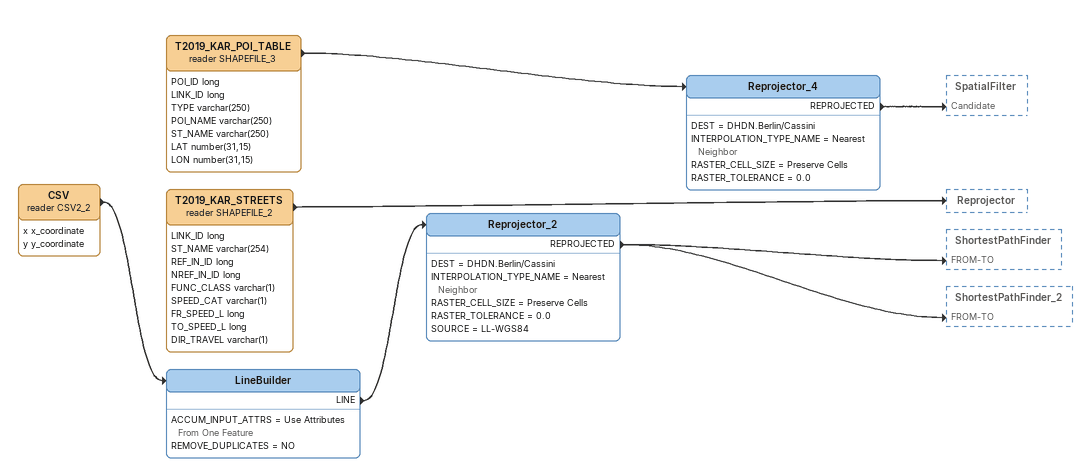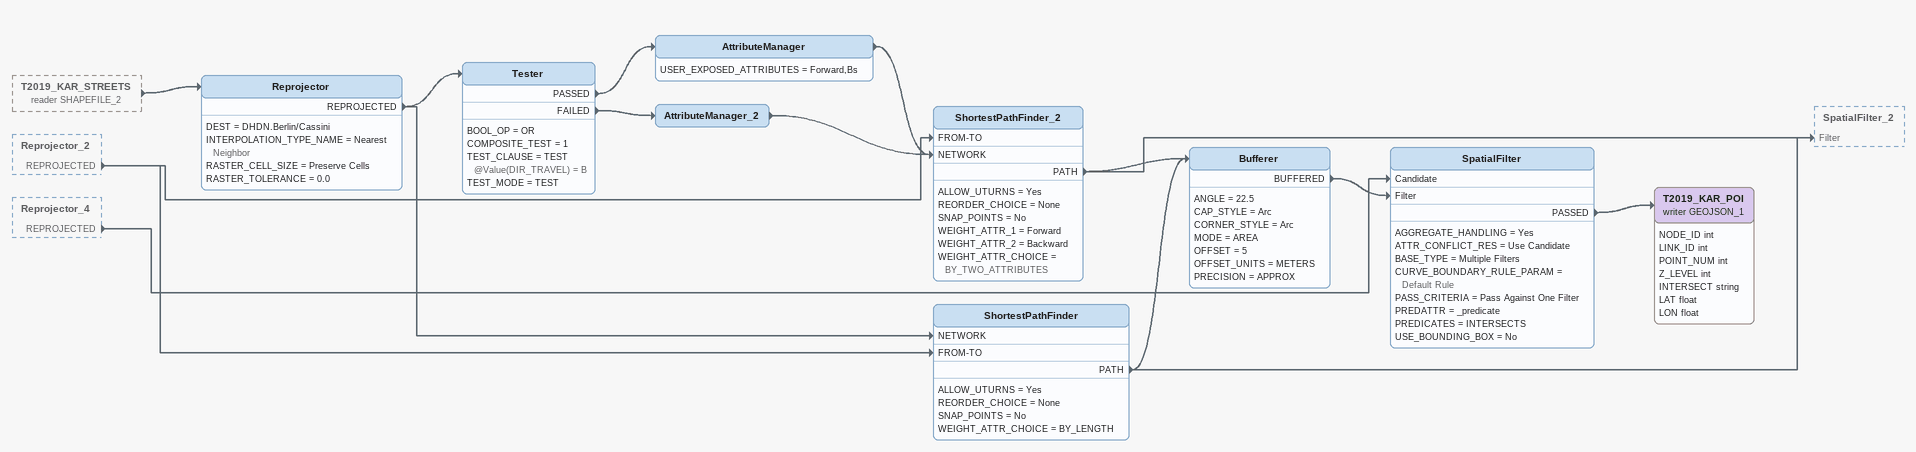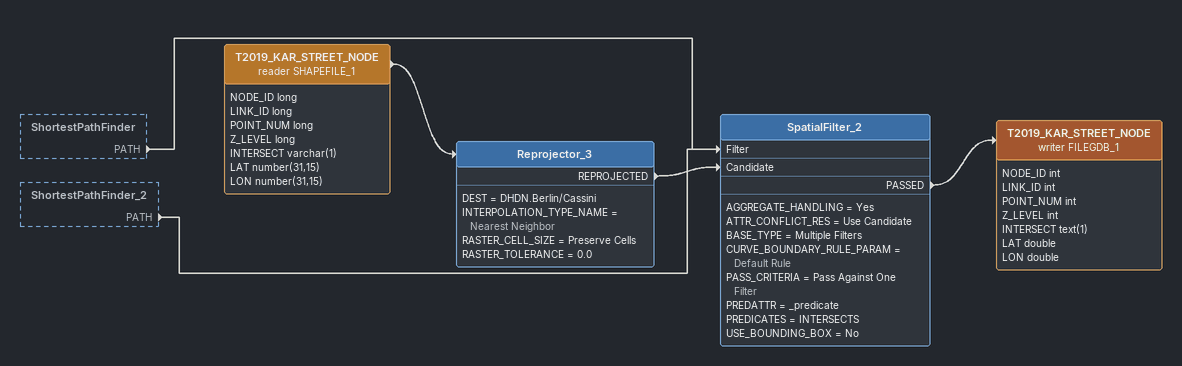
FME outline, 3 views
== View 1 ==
CSV (reader CSV2_2)
    attributes: x x_coordinate, y y_coordinate
    -> LineBuilder
LineBuilder
    ACCUM_INPUT_ATTRS = Use Attributes From One Feature
    REMOVE_DUPLICATES = NO
    LINE -> Reprojector_2
Reprojector_2
    DEST = DHDN.Berlin/Cassini
    INTERPOLATION_TYPE_NAME = Nearest Neighbor
    RASTER_CELL_SIZE = Preserve Cells
    RASTER_TOLERANCE = 0.0
    SOURCE = LL-WGS84
    REPROJECTED -> ShortestPathFinder [FROM-TO]
    REPROJECTED -> ShortestPathFinder_2 [FROM-TO]
T2019_KAR_POI_TABLE (reader SHAPEFILE_3)
    attributes: POI_ID long, LINK_ID long, TYPE varchar(250), POI_NAME varchar(250), ST_NAME varchar(250), LAT number(31,15), LON number(31,15)
    -> Reprojector_4
Reprojector_4
    DEST = DHDN.Berlin/Cassini
    INTERPOLATION_TYPE_NAME = Nearest Neighbor
    RASTER_CELL_SIZE = Preserve Cells
    RASTER_TOLERANCE = 0.0
    REPROJECTED -> SpatialFilter [Candidate]
T2019_KAR_STREETS (reader SHAPEFILE_2)
    attributes: LINK_ID long, ST_NAME varchar(254), REF_IN_ID long, NREF_IN_ID long, FUNC_CLASS varchar(1), SPEED_CAT varchar(1), FR_SPEED_L long, TO_SPEED_L long, DIR_TRAVEL varchar(1)
    -> Reprojector

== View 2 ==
T2019_KAR_STREETS (reader SHAPEFILE_2) [outside]
    -> Reprojector
Reprojector_2 [outside]
    REPROJECTED -> ShortestPathFinder [FROM-TO]
    REPROJECTED -> ShortestPathFinder_2 [FROM-TO]
Reprojector_4 [outside]
    REPROJECTED -> SpatialFilter [Candidate]
Reprojector
    DEST = DHDN.Berlin/Cassini
    INTERPOLATION_TYPE_NAME = Nearest Neighbor
    RASTER_CELL_SIZE = Preserve Cells
    RASTER_TOLERANCE = 0.0
    REPROJECTED -> ShortestPathFinder [NETWORK]
    REPROJECTED -> Tester
Tester
    BOOL_OP = OR
    COMPOSITE_TEST = 1
    TEST_CLAUSE = TEST @Value(DIR_TRAVEL) = B
    TEST_MODE = TEST
    PASSED -> AttributeManager
    FAILED -> AttributeManager_2
AttributeManager
    USER_EXPOSED_ATTRIBUTES = Forward,Bs
    -> ShortestPathFinder_2 [NETWORK]
AttributeManager_2
    -> ShortestPathFinder_2 [NETWORK]
ShortestPathFinder_2
    ALLOW_UTURNS = Yes
    REORDER_CHOICE = None
    SNAP_POINTS = No
    WEIGHT_ATTR_1 = Forward
    WEIGHT_ATTR_2 = Backward
    WEIGHT_ATTR_CHOICE = BY_TWO_ATTRIBUTES
    PATH -> Bufferer
    PATH -> SpatialFilter_2 [Filter]
ShortestPathFinder
    ALLOW_UTURNS = Yes
    REORDER_CHOICE = None
    SNAP_POINTS = No
    WEIGHT_ATTR_CHOICE = BY_LENGTH
    PATH -> Bufferer
    PATH -> SpatialFilter_2 [Filter]
Bufferer
    ANGLE = 22.5
    CAP_STYLE = Arc
    CORNER_STYLE = Arc
    MODE = AREA
    OFFSET = 5
    OFFSET_UNITS = METERS
    PRECISION = APPROX
    BUFFERED -> SpatialFilter [Filter]
SpatialFilter
    AGGREGATE_HANDLING = Yes
    ATTR_CONFLICT_RES = Use Candidate
    BASE_TYPE = Multiple Filters
    CURVE_BOUNDARY_RULE_PARAM = Default Rule
    PASS_CRITERIA = Pass Against One Filter
    PREDATTR = _predicate
    PREDICATES = INTERSECTS
    USE_BOUNDING_BOX = No
    PASSED -> T2019_KAR_POI (writer GEOJSON_1)
T2019_KAR_POI (writer GEOJSON_1)
    attributes: NODE_ID int, LINK_ID int, POINT_NUM int, Z_LEVEL int, INTERSECT string, LAT float, LON float

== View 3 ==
ShortestPathFinder [outside]
    PATH -> SpatialFilter_2 [Filter]
ShortestPathFinder_2 [outside]
    PATH -> SpatialFilter_2 [Filter]
T2019_KAR_STREET_NODE (reader SHAPEFILE_1)
    attributes: NODE_ID long, LINK_ID long, POINT_NUM long, Z_LEVEL long, INTERSECT varchar(1), LAT number(31,15), LON number(31,15)
    -> Reprojector_3
Reprojector_3
    DEST = DHDN.Berlin/Cassini
    INTERPOLATION_TYPE_NAME = Nearest Neighbor
    RASTER_CELL_SIZE = Preserve Cells
    RASTER_TOLERANCE = 0.0
    REPROJECTED -> SpatialFilter_2 [Candidate]
SpatialFilter_2
    AGGREGATE_HANDLING = Yes
    ATTR_CONFLICT_RES = Use Candidate
    BASE_TYPE = Multiple Filters
    CURVE_BOUNDARY_RULE_PARAM = Default Rule
    PASS_CRITERIA = Pass Against One Filter
    PREDATTR = _predicate
    PREDICATES = INTERSECTS
    USE_BOUNDING_BOX = No
    PASSED -> T2019_KAR_STREET_NODE (writer FILEGDB_1)
T2019_KAR_STREET_NODE (writer FILEGDB_1)
    attributes: NODE_ID int, LINK_ID int, POINT_NUM int, Z_LEVEL int, INTERSECT text(1), LAT double, LON double
